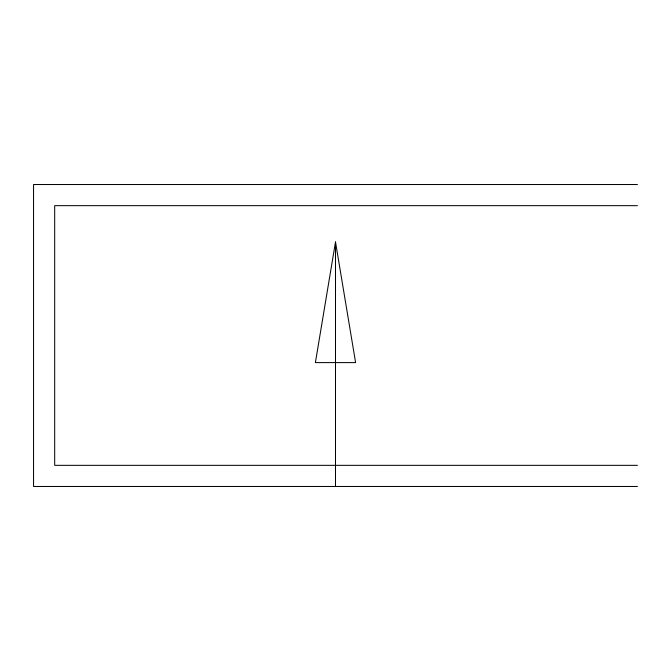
<?xml version="1.0" encoding="UTF-8"?>
<svg xmlns="http://www.w3.org/2000/svg" width="671" height="671" viewBox="0 0 671 671"><rect width="100%" height="100%" fill="white"/><g stroke="black" fill="none" stroke-linecap="round" stroke-linejoin="round"><path stroke-width="1.01" d="M335.5 241.971L315.395 362.6L355.605 362.6L335.5 241.971L335.5 486.475M637.45 184.525L33.55 184.525L33.55 486.475L637.45 486.475M637.45 205.661L54.687 205.661L54.687 465.338L637.45 465.338"/></g></svg>
